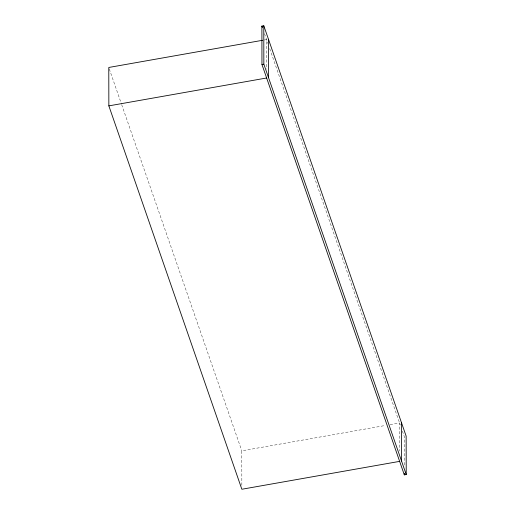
<?xml version="1.0" encoding="UTF-8"?>
<svg xmlns="http://www.w3.org/2000/svg" width="515" height="515" viewBox="0 0 515 515"><rect width="100%" height="100%" fill="white"/><g stroke="black" fill="none" stroke-linecap="round" stroke-linejoin="round"><path stroke-width="0.39" stroke-dasharray="2.58 1.93" d="M264.201 40.003L266.57 39.584L266.622 69.19M241.844 485.252L241.786 450.844L385.368 425.474M390.106 424.637L399.569 422.963L399.621 450.973M264.523 33.687L267.884 43.382M269.731 48.693L400.297 425.068M402.408 431.145L404.256 436.463L404.307 466.867M109.309 68.984L121.424 103.901M121.688 104.661L241.786 450.844"/><path stroke-width="0.77" d="M261.884 26.085L263.783 25.75L406.148 436.128L406.219 474.534L404.32 474.869L261.955 64.491L261.884 26.085L262.412 27.604M262.624 40.279L108.781 67.465L108.852 105.871L241.85 489.25L399.64 461.369M261.955 64.491L263.847 64.156L263.783 25.75M108.852 105.871L266.635 77.99M263.847 64.156L406.219 474.534M404.32 473.272L404.32 474.869M401.468 422.628L401.533 461.034M268.463 39.249L268.534 77.656"/></g></svg>
